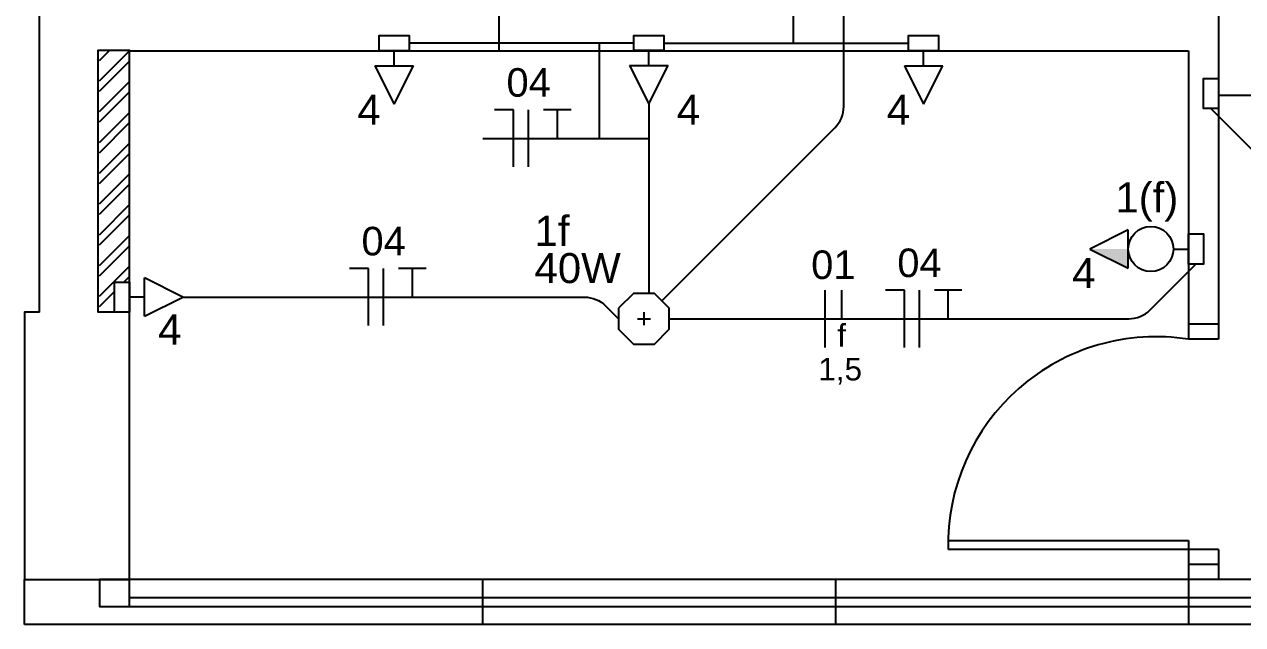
# Model space of a CAD drawing. Header units: millimetres. Extents: x 165 to 269, y 52 to 121.
# Drawn here: x 167.781 to 171.836, y 55.374 to 57.371 of the extents above; entities that cross this region are included whole.
import ezdxf
from ezdxf.enums import TextEntityAlignment as Align

# ---------------------------------------------------------------- set-up
doc = ezdxf.new("R2010")
doc.units = ezdxf.units.MM
doc.linetypes.add('HIDDEN', pattern=[9.525, 6.35, -3.175])
for name, color, linetype in [('CAIXAS', 1, 'Continuous'), ('CONTAGEM', 30, 'Continuous'), ('ELETRODUTO_PISO', 86, 'HIDDEN'), ('ELETRODUTO_TETO', 2, 'Continuous'), ('FAM ARQUITETURA', 253, 'Continuous'), ('FIACAO', 1, 'Continuous'), ('INDICACAO_CIRCUITO', 2, 'Continuous'), ('INDICACAO_CIRCUITO_FIA', 10, 'Continuous'), ('INDICACAO_INTERRUPTOR_FIA', 10, 'Continuous'), ('INDICACAO_POTENCIA', 2, 'Continuous'), ('INTERRUPTORES', 86, 'Continuous'), ('LINHA DE CHAMADA', 1, 'Continuous'), ('LUMINÁRIAS', 86, 'Continuous'), ('REVESTIMENTO PARA PONTO ELÉTRICO', 1, 'Continuous'), ('TOMADAS ABNT', 10, 'Continuous')]:
    doc.layers.add(name, color=color, linetype=linetype)
doc.styles.add('ARIAL', font='arial.ttf')
doc.styles.add('FAM-ARIAL', font='arial.ttf')
doc.styles.add('Raag-arial', font='arial.ttf')

# ---------------------------------------------------------------- blocks, each defined once
blk = doc.blocks.new('FAM ARQUITETURA')
at = {"layer": 'FAM ARQUITETURA'}
for p, q in [((0.62, -7.04), (0.62, -1.48)), ((2.15, -4.27), (2.15, -6.17)), ((0.92, -6.17), (2.15, -6.17)), ((2.15, -6.17), (4.445, -6.17)), ((4.445, -6.17), (4.445, -7.08)), ((4.545, -7.08), (4.445, -7.08)), ((4.445, -7.08), (4.445, -7.13)), ((4.545, -7.08), (4.545, -7.13)), ((4.545, -7.13), (4.445, -7.13)), ((3.645, -7.8), (3.645, -7.83)), ((3.645, -7.8), (4.445, -7.8)), ((4.445, -7.8), (4.445, -7.83)), ((4.445, -7.83), (3.645, -7.83)), ((4.545, -7.83), (4.445, -7.83)), ((4.445, -7.83), (4.445, -7.88)), ((4.545, -7.83), (4.545, -7.88)), ((4.545, -7.88), (4.445, -7.88)), ((4.445, -7.88), (4.445, -7.93)), ((4.545, -7.88), (4.545, -7.93)), ((0.57, -8.08), (0.57, -7.93)), ((5.62, -7.93), (0.92, -7.93)), ((2.095, -7.93), (2.095, -8.08)), ((3.27, -7.93), (3.27, -8.08)), ((4.445, -7.93), (4.445, -8.08)), ((4.445, -7.93), (4.445, -7.93)), ((0.92, -7.99), (5.745, -7.99)), ((0.92, -8.02), (5.745, -8.02)), ((14.62, -8.08), (0.57, -8.08))]:
    blk.add_line(p, q, dxfattribs=at)
for points in [[(4.445, -5.97), (4.545, -5.97), (4.545, -6.22), (4.545, -7.08)], [(0.62, -7.04), (0.57, -7.04), (0.57, -7.93), (0.92, -7.93), (0.92, -7.04), (0.92, -6.17)]]:
    blk.add_lwpolyline(points, dxfattribs=at)
blk.add_lwpolyline([(0.82, -7.93), (0.82, -8.02), (0.92, -8.02), (0.92, -7.93)], close=True, dxfattribs=at)
blk.add_arc((4.3381, -7.815), 0.6933, 81.1321, 181.2398, dxfattribs=at)
blk = doc.blocks.new('*U60', base_point=(64.3494, 15.6521))
at = {"layer": 'LUMINÁRIAS'}
blk.add_lwpolyline([(64.2649, 15.6871), (64.2649, 15.6171), (64.3144, 15.5676), (64.3844, 15.5676), (64.4339, 15.6171), (64.4339, 15.6871), (64.3844, 15.7366), (64.3144, 15.7366)], close=True, dxfattribs=at)
for points in [[(64.3494, 15.6738), (64.3494, 15.6304)], [(64.3277, 15.6521), (64.3711, 15.6521)]]:
    blk.add_lwpolyline(points, dxfattribs=at)
blk = doc.blocks.new('*U99', base_point=(64.2467, 15.6023))
for p, q in [((64.2467, 15.7803), (64.1827, 15.6523)), ((64.3107, 15.6523), (64.2467, 15.7803)), ((64.3107, 15.6523), (64.1827, 15.6523)), ((64.2467, 15.6523), (64.2467, 15.6023))]:
    blk.add_line(p, q)
blk.add_lwpolyline([(64.1967, 15.6023), (64.2967, 15.6023), (64.2967, 15.5523), (64.1967, 15.5523)], close=True)
blk = doc.blocks.new('*U100', base_point=(64.2467, 15.6023))
for p, q in [((64.2467, 15.7803), (64.1827, 15.6523)), ((64.3107, 15.6523), (64.2467, 15.7803)), ((64.3107, 15.6523), (64.1827, 15.6523)), ((64.2467, 15.6523), (64.2467, 15.6023))]:
    blk.add_line(p, q)
blk.add_lwpolyline([(64.1967, 15.6023), (64.2967, 15.6023), (64.2967, 15.5523), (64.1967, 15.5523)], close=True)
blk = doc.blocks.new('*U101', base_point=(64.2467, 15.6023))
for p, q in [((64.2467, 15.7803), (64.1827, 15.6523)), ((64.3107, 15.6523), (64.2467, 15.7803)), ((64.3107, 15.6523), (64.1827, 15.6523)), ((64.2467, 15.6523), (64.2467, 15.6023))]:
    blk.add_line(p, q)
blk.add_lwpolyline([(64.1967, 15.6023), (64.2967, 15.6023), (64.2967, 15.5523), (64.1967, 15.5523)], close=True)
blk = doc.blocks.new('*U108', base_point=(65.8338, 18.9233))
for p, q in [((65.8338, 19.1013), (65.7698, 18.9733)), ((65.8978, 18.9733), (65.8338, 19.1013)), ((65.8978, 18.9733), (65.7698, 18.9733)), ((65.8338, 18.9733), (65.8338, 18.9233))]:
    blk.add_line(p, q)
blk = doc.blocks.new('Interruptor emb 01 seção e tomada simples 2P T - 10A')
at = {"layer": 'TOMADAS ABNT'}
blk.add_hatch(color=256, dxfattribs=at).paths.add_polyline_path([(-0.064, 0.175), (0, 0.175), (0, 0.303)])
at = {"layer": 'INTERRUPTORES'}
blk.add_line((0, 0.025), (0, -0.025), dxfattribs=at)
blk.add_lwpolyline([(-0.05, -0.025), (0.05, -0.025), (0.05, -0.075), (-0.05, -0.075)], close=True, dxfattribs=at)
blk.add_circle((0, 0.1), 0.075, dxfattribs=at)
at = {"layer": 'TOMADAS ABNT'}
for p, q in [((0, 0.303), (-0.064, 0.175)), ((0.064, 0.175), (0, 0.303)), ((-0.064, 0.175), (0.064, 0.175))]:
    blk.add_line(p, q, dxfattribs=at)
blk = doc.blocks.new('*U156', base_point=(576.8177, 148.7459))
blk.add_line((576.8177, 148.5559), (576.8177, 148.9359))
blk = doc.blocks.new('*U155', base_point=(665.5495, 144.1988))
blk.add_line((665.5495, 144.1988), (665.5495, 144.3888))
blk = doc.blocks.new('FR')
at = {"layer": 'FIACAO', "xscale": 0.5, "yscale": 0.5, "zscale": 0.5}
for name, p in [('*U156', (-0.0553, 0)), ('*U155', (0, 0))]:
    blk.add_blockref(name, p, dxfattribs=at)
at = {"layer": 'INDICACAO_CIRCUITO_FIA', "style": 'Raag-arial'}
blk.add_attdef('CIRCUITO', text='', height=0.095, dxfattribs=at).set_placement((-0.0278, 0.2275), align=Align.TOP_CENTER)
at = {"layer": 'INDICACAO_INTERRUPTOR_FIA', "style": 'FAM-ARIAL'}
for tag, p in [('RETORNO', (0, -0.0176)), ('SEÇÃO', (-0.005, -0.1301))]:
    blk.add_attdef(tag, text='', height=0.075, dxfattribs=at).set_placement(p, align=Align.TOP_CENTER)
blk = doc.blocks.new('*U36', base_point=(608.6702, 153.2931))
for p, q in [((608.6702, 153.4831), (608.5435, 153.4831)), ((608.6702, 153.1031), (608.6702, 153.4831))]:
    blk.add_line(p, q)
blk = doc.blocks.new('*U37', base_point=(635.9723, 148.7459))
at = {"linetype": 'Continuous'}
for p, q in [((636.0637, 148.9359), (635.8808, 148.9359)), ((635.9723, 148.7459), (635.9723, 148.9359))]:
    blk.add_line(p, q, dxfattribs=at)
blk = doc.blocks.new('*U38', base_point=(576.8177, 148.7459))
blk.add_line((576.8177, 148.5559), (576.8177, 148.9359))
blk = doc.blocks.new('NFT')
at = {"layer": 'FIACAO', "xscale": 0.5, "yscale": 0.5, "zscale": 0.5}
for name, p in [('*U36', (-0.05, 0)), ('*U38', (0, 0)), ('*U37', (0.0957, 0))]:
    blk.add_blockref(name, p, dxfattribs=at)
at = {"layer": 'CONTAGEM', "color": 1, "style": 'ARIAL'}
blk.add_attdef('SEÇÃO', text='', height=0.075, dxfattribs=at).set_placement((0.0181, -0.127), align=Align.TOP_CENTER)
at = {"layer": 'INDICACAO_CIRCUITO_FIA', "style": 'Raag-arial'}
blk.add_attdef('CIRCUITO', text='', height=0.095, dxfattribs=at).set_placement((0, 0.2338), align=Align.TOP_CENTER)

msp = doc.modelspace()

# ---------------------------------------------------------------- hatches: boundary and pattern name
at = {"layer": 'REVESTIMENTO PARA PONTO ELÉTRICO'}
h = msp.add_hatch(dxfattribs=at)
h.set_pattern_fill('ANSI32', color=256, scale=0.0076)
h.set_pattern_definition([(45, (-2841.66092, -1371.5327), (-0.0511874599, 0.0511874599), []), (45, (-2841.626794, -1371.5327), (-0.0511874599, 0.0511874599), [])])
h.paths.add_polyline_path([(168.1306, 57.2835), (168.0306, 57.2835), (168.0306, 56.4135), (168.0806, 56.4135), (168.0806, 56.5135), (168.1306, 56.5135)])

# ---------------------------------------------------------------- linework, layer by layer
at = {"color": 1}
for points in [[(169.9833, 57.488), (170.3403, 57.488), (170.3403, 57.3085)], [(169.6948, 56.9915), (169.6948, 57.3085)], [(169.307, 56.9915), (169.8595, 56.9915)]]:
    msp.add_lwpolyline(points, dxfattribs=at)
at = {"layer": 'CAIXAS'}
msp.add_lwpolyline([(171.7556, 57.1907), (171.7556, 57.0907), (171.7056, 57.0907), (171.7056, 57.1907)], close=True, dxfattribs=at)
at = {"layer": 'ELETRODUTO_PISO'}
msp.add_lwpolyline([(173.3017, 55.721), (173.1418, 55.721, -0.198912), (173.0711, 55.7503), (171.7306, 57.0907)], format="xyb", dxfattribs=at)
at = {"layer": 'ELETRODUTO_TETO'}
for points in [[(169.9028, 56.451), (170.4788, 57.0269, 0.198912), (170.5081, 57.0976), (170.5081, 58.149)], [(169.9276, 56.3912), (171.4569, 56.3912, 0.198912), (171.5276, 56.4205), (171.6806, 56.5735)], [(168.3086, 56.4635), (169.6449, 56.4635, -0.198912), (169.7156, 56.4342), (169.7586, 56.3912)]]:
    msp.add_lwpolyline(points, format="xyb", dxfattribs=at)
for points in [[(169.8095, 57.3085), (169.0618, 57.3085)], [(169.9095, 57.3085), (170.7243, 57.3085)], [(169.8595, 57.1064), (169.8595, 56.4757)], [(172.2311, 57.1338), (171.7556, 57.1338)]]:
    msp.add_lwpolyline(points, dxfattribs=at)
at = {"layer": 'FAM ARQUITETURA'}
msp.add_lwpolyline([(168.1306, 56.4135), (168.0262, 56.4135), (168.0262, 57.2848), (168.1306, 57.2848), (168.1306, 57.2835)], dxfattribs=at)
at = {"layer": 'TOMADAS ABNT'}
msp.add_lwpolyline([(168.1306, 56.5135), (168.1306, 56.4135), (168.0806, 56.4135), (168.0806, 56.5135)], close=True, dxfattribs=at)

# ---------------------------------------------------------------- block references
at = {"rotation": 90}
msp.add_blockref('Interruptor emb 01 seção e tomada simples 2P T - 10A', (171.6306, 56.6235), dxfattribs=at)
at = {"color": 1}
msp.add_blockref('FR', (170.5015, 56.3912), dxfattribs=at).add_auto_attribs({'CIRCUITO': '01', 'RETORNO': 'f', 'SEÇÃO': '1,5'})
at = {"layer": 'FAM ARQUITETURA'}
msp.add_blockref('FAM ARQUITETURA', (167.2106, 63.4535), dxfattribs=at)
at = {"layer": 'LINHA DE CHAMADA'}
ref = msp.add_blockref('NFT', (169.4594, 56.9915), dxfattribs=at)
ref.add_attrib('CIRCUITO', '04', dxfattribs={"layer": 'INDICACAO_CIRCUITO_FIA', "height": 0.095, "style": 'Raag-arial'}).set_placement((169.4594, 57.2253), align=Align.TOP_CENTER)
ref = msp.add_blockref('NFT', (168.9767, 56.4635), dxfattribs=at)
ref.add_attrib('CIRCUITO', '04', dxfattribs={"layer": 'INDICACAO_CIRCUITO_FIA', "height": 0.095, "style": 'Raag-arial'}).set_placement((168.9767, 56.6973), align=Align.TOP_CENTER)
ref = msp.add_blockref('NFT', (170.7605, 56.3912), dxfattribs=at)
ref.add_attrib('CIRCUITO', '04', dxfattribs={"layer": 'INDICACAO_CIRCUITO_FIA', "height": 0.095, "style": 'Raag-arial'}).set_placement((170.7605, 56.625), align=Align.TOP_CENTER)
at = {"layer": 'LUMINÁRIAS'}
msp.add_blockref('*U60', (169.8431, 56.3912), dxfattribs=at)
at = {"layer": 'TOMADAS ABNT'}
for name, p, rotation in [('*U101', (169.0118, 57.2835), 180), ('*U100', (169.8595, 57.2844), 180), ('*U99', (170.7743, 57.2835), 180.0000000000574), ('*U108', (168.1306, 56.4635), 270)]:
    msp.add_blockref(name, p, dxfattribs=dict(at, rotation=rotation))

# ---------------------------------------------------------------- texts
at = {"layer": 'INDICACAO_CIRCUITO', "style": 'FAM-ARIAL'}
for s, p in [('4', (168.8891, 57.0368)), ('4', (169.9525, 57.0368)), ('4', (170.6516, 57.0368)), ('1(f)', (171.4126, 56.745)), ('1f', (169.4788, 56.634)), ('4', (171.2689, 56.4937)), ('4', (168.2259, 56.3056))]:
    msp.add_text(s, height=0.1, dxfattribs=at).set_placement(p)
at = {"layer": 'INDICACAO_POTENCIA', "style": 'FAM-ARIAL'}
msp.add_text('40W', height=0.1, dxfattribs=at).set_placement((169.6225, 56.51), align=Align.CENTER)

doc.saveas('drawing.dxf')
